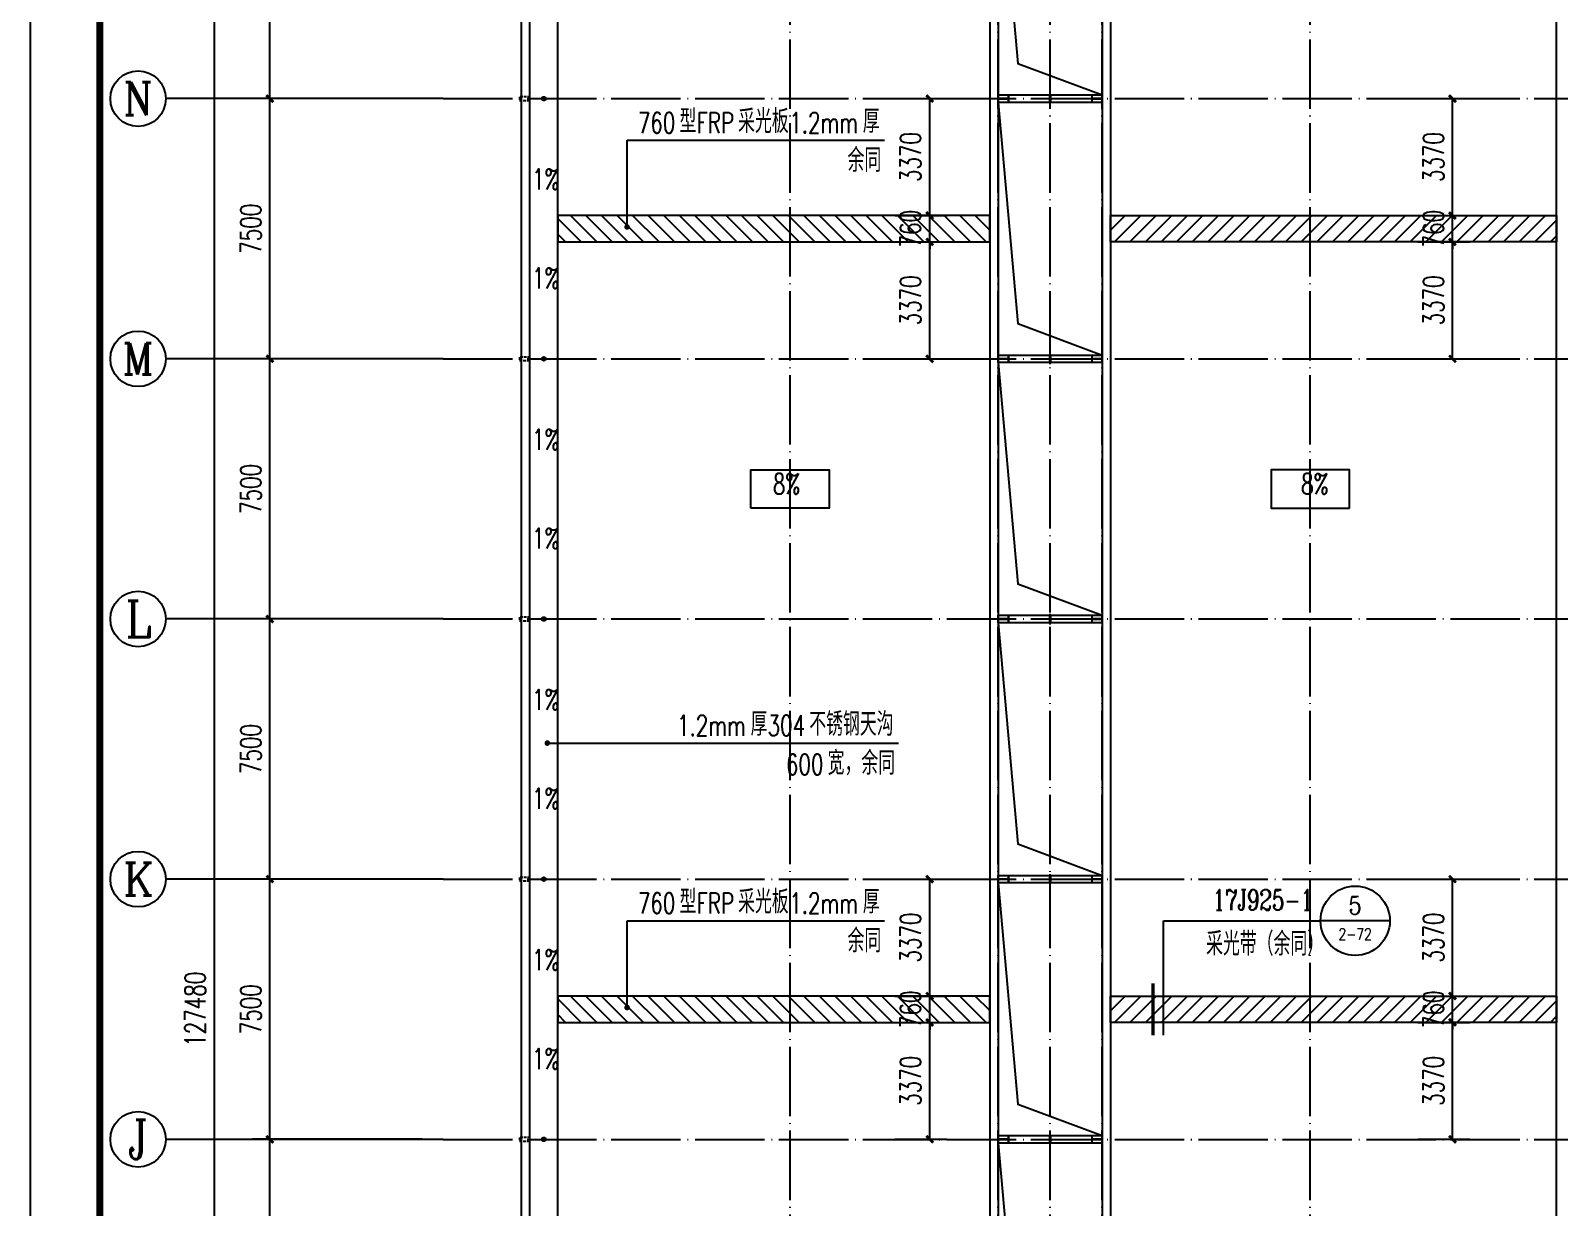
# Model space of a CAD drawing. Extents: x 14095202 to 14511487, y -1430609 to -90420.
# Drawn here: x 14387687 to 14431771, y -707833 to -673908 of the extents above; entities that cross this region are included whole.
import ezdxf
from ezdxf.enums import TextEntityAlignment as Align

# ---------------------------------------------------------------- set-up
doc = ezdxf.new("R2010")
doc.units = 0
doc.header["$LTSCALE"] = 1000
doc.header["$MEASUREMENT"] = 0
doc.linetypes.add('DASH', pattern=[0.35, 0.25, -0.1])
doc.linetypes.add('DOTE', pattern=[2.42, 2, -0.2, 0.02, -0.2])
for name, color, linetype in [('AXIS', 3, 'Continuous'), ('AXIS_TEXT', 7, 'Continuous'), ('COLUMN', 2, 'Continuous'), ('DIM_IDEN', 3, 'Continuous'), ('DIM_LEAD', 3, 'Continuous'), ('DIM_SYMB', 3, 'Continuous'), ('DOTE', 1, 'DOTE'), ('PUB_DIM', 3, 'Continuous'), ('PUB_TEXT', 7, 'Continuous'), ('TK', 4, 'Continuous'), ('WALL-PARAPET', 6, 'Continuous'), ('采光带', 4, 'Continuous'), ('雨水管', 4, 'Continuous')]:
    doc.layers.add(name, color=color, linetype=linetype)
doc.styles.add('_TCH_AXIS', font='COMPLEX', dxfattribs={"bigfont": 'GBCBIG'})
doc.styles.add('_TCH_DIM', font='SIMPLEX', dxfattribs={"bigfont": 'GBCBIG'})
doc.styles.add('_TCH_DIM_T3', font='SIMPLEX', dxfattribs={"width": 0.705882, "bigfont": 'GBCBIG'})
doc.styles.add('_TCH_LABEL', font='COMPLEX', dxfattribs={"bigfont": 'GBCBIG'})
doc.styles.add('COMPLEX', font='COMPLEX')
doc.dimstyles.new('_TCH_ARCH&&200', dxfattribs={"dimtxt": 595, "dimasz": 200, "dimexe": 500, "dimexo": 600, "dimgap": 252.5, "dimtad": 1, "dimdec": 0, "dimzin": 0, "dimdsep": 46, "dimtxsty": '_TCH_DIM_T3', "dimblk": 'ARCHTICK', "dimcen": 0.09, "dimclrt": 7, "dimazin": 2, "dimtfac": 1, "dimtdec": 0, "dimtix": 1, "dimtmove": 2, "dimatfit": 3, "dimfxl": 0, "dimtolj": 1, "dimtzin": 0, "dimarcsym": 0})

# ---------------------------------------------------------------- blocks, each defined once
blk = doc.blocks.new('A$C0FCD69EC')
at = {"layer": 'COLUMN'}
blk.add_hatch(color=256, dxfattribs=at).paths.add_polyline_path([(300, 180), (294, 180), (294, 94), (6, 94), (6, 180), (0, 180), (0, 0), (6, 0), (6, 86), (294, 86), (294, 0), (300, 0)])
blk.add_lwpolyline([(300, 0), (294, 0), (294, 86), (6, 86), (6, 0), (0, 0), (0, 180), (6, 180), (6, 94), (294, 94), (294, 180), (300, 180)], close=True, dxfattribs=at)
blk = doc.blocks.new('A$C22C4548D')
blk.add_line((0, 10), (300, 10))
blk.add_lwpolyline([(30, 20), (270, 20), (270, 0), (30, 0)], close=True)
blk = doc.blocks.new('GeYuanFrame_80008245', base_point=(20.09, 4.53))
at = {"layer": 'TK'}
blk.add_lwpolyline([(20.09, 4.53), (20.09, 598.53), (1071.09, 598.53), (1071.09, 4.53)], close=True, dxfattribs=at)
at = {"layer": 'TK', "const_width": 1}
blk.add_lwpolyline([(45.09, 588.53), (1061.09, 588.53), (1061.09, 14.53), (45.09, 14.53)], close=True, dxfattribs=at)
blk = doc.blocks.new('_AXISO')
blk.add_circle((0, 0), 0.5)
at = {"layer": 'AXIS_TEXT', "style": 'COMPLEX', "width": 1.041667}
blk.add_attdef('A', text='', height=0.56, dxfattribs=at).set_placement((-0.25, -0.28), (0.25, -0.28), align=Align.FIT)
blk = doc.blocks.new('_ArchTick')
at = {"color": 0, "linetype": 'ByBlock', "const_width": 0.4}
blk.add_lwpolyline([(-0.5, -0.5), (0.5, 0.5)], dxfattribs=at)
blk = doc.blocks.new('*D292')
at = {"layer": 'AXIS', "color": 0, "lineweight": -2}
for p, q in [((14398987, -638380), (14392487, -638380)), ((14392987, -765860), (14392987, -638380)), ((14398987, -765860), (14392487, -765860))]:
    blk.add_line(p, q, dxfattribs=at)
at = {"layer": 'Defpoints', "color": 0}
for p in [(14392987, -638380), (14399587, -638380), (14399587, -765860)]:
    blk.add_point(p, dxfattribs=at)
at = {"layer": 'AXIS', "color": 0, "lineweight": -2, "xscale": 200, "yscale": 200, "zscale": 200}
for p, rotation in [((14392987, -638380), 90), ((14392987, -765860), 270)]:
    blk.add_blockref('_ArchTick', p, dxfattribs=dict(at, rotation=rotation))
at = {"layer": 'AXIS', "color": 7, "insert": (14392437, -702120), "char_height": 595, "attachment_point": 5, "rotation": 90, "style": '_TCH_DIM_T3'}
blk.add_mtext('\\A1;127480', dxfattribs=at)
blk = doc.blocks.new('*D301')
at = {"layer": 'AXIS', "color": 0, "lineweight": -2}
for p, q in [((14398987, -705870), (14394087, -705870)), ((14394587, -713370), (14394587, -705870)), ((14398987, -713370), (14394087, -713370))]:
    blk.add_line(p, q, dxfattribs=at)
at = {"layer": 'Defpoints', "color": 0}
for p in [(14394587, -705870), (14399587, -705870), (14399587, -713370)]:
    blk.add_point(p, dxfattribs=at)
at = {"layer": 'AXIS', "color": 0, "lineweight": -2, "xscale": 200, "yscale": 200, "zscale": 200}
for p, rotation in [((14394587, -705870), 90), ((14394587, -713370), 270)]:
    blk.add_blockref('_ArchTick', p, dxfattribs=dict(at, rotation=rotation))
at = {"layer": 'AXIS', "color": 7, "insert": (14394037, -709620), "char_height": 595, "attachment_point": 5, "rotation": 90, "style": '_TCH_DIM_T3'}
blk.add_mtext('\\A1;7500', dxfattribs=at)
blk = doc.blocks.new('*D302')
at = {"layer": 'AXIS', "color": 0, "lineweight": -2}
for p, q in [((14398987, -698370), (14394087, -698370)), ((14394587, -705870), (14394587, -698370)), ((14398987, -705870), (14394087, -705870))]:
    blk.add_line(p, q, dxfattribs=at)
at = {"layer": 'Defpoints', "color": 0}
for p in [(14394587, -698370), (14399587, -698370), (14399587, -705870)]:
    blk.add_point(p, dxfattribs=at)
at = {"layer": 'AXIS', "color": 0, "lineweight": -2, "xscale": 200, "yscale": 200, "zscale": 200}
for p, rotation in [((14394587, -698370), 90), ((14394587, -705870), 270)]:
    blk.add_blockref('_ArchTick', p, dxfattribs=dict(at, rotation=rotation))
at = {"layer": 'AXIS', "color": 7, "insert": (14394037, -702120), "char_height": 595, "attachment_point": 5, "rotation": 90, "style": '_TCH_DIM_T3'}
blk.add_mtext('\\A1;7500', dxfattribs=at)
blk = doc.blocks.new('*D303')
at = {"layer": 'AXIS', "color": 0, "lineweight": -2}
for p, q in [((14398987, -690870), (14394087, -690870)), ((14394587, -698370), (14394587, -690870)), ((14398987, -698370), (14394087, -698370))]:
    blk.add_line(p, q, dxfattribs=at)
at = {"layer": 'Defpoints', "color": 0}
for p in [(14394587, -690870), (14399587, -690870), (14399587, -698370)]:
    blk.add_point(p, dxfattribs=at)
at = {"layer": 'AXIS', "color": 0, "lineweight": -2, "xscale": 200, "yscale": 200, "zscale": 200}
for p, rotation in [((14394587, -690870), 90), ((14394587, -698370), 270)]:
    blk.add_blockref('_ArchTick', p, dxfattribs=dict(at, rotation=rotation))
at = {"layer": 'AXIS', "color": 7, "insert": (14394037, -694620), "char_height": 595, "attachment_point": 5, "rotation": 90, "style": '_TCH_DIM_T3'}
blk.add_mtext('\\A1;7500', dxfattribs=at)
blk = doc.blocks.new('*D304')
at = {"layer": 'AXIS', "color": 0, "lineweight": -2}
for p, q in [((14398987, -683370), (14394087, -683370)), ((14394587, -690870), (14394587, -683370)), ((14398987, -690870), (14394087, -690870))]:
    blk.add_line(p, q, dxfattribs=at)
at = {"layer": 'Defpoints', "color": 0}
for p in [(14394587, -683370), (14399587, -683370), (14399587, -690870)]:
    blk.add_point(p, dxfattribs=at)
at = {"layer": 'AXIS', "color": 0, "lineweight": -2, "xscale": 200, "yscale": 200, "zscale": 200}
for p, rotation in [((14394587, -683370), 90), ((14394587, -690870), 270)]:
    blk.add_blockref('_ArchTick', p, dxfattribs=dict(at, rotation=rotation))
at = {"layer": 'AXIS', "color": 7, "insert": (14394037, -687120), "char_height": 595, "attachment_point": 5, "rotation": 90, "style": '_TCH_DIM_T3'}
blk.add_mtext('\\A1;7500', dxfattribs=at)
blk = doc.blocks.new('*D305')
at = {"layer": 'AXIS', "color": 0, "lineweight": -2}
for p, q in [((14398987, -675870), (14394087, -675870)), ((14394587, -683370), (14394587, -675870)), ((14398987, -683370), (14394087, -683370))]:
    blk.add_line(p, q, dxfattribs=at)
at = {"layer": 'Defpoints', "color": 0}
for p in [(14394587, -675870), (14399587, -675870), (14399587, -683370)]:
    blk.add_point(p, dxfattribs=at)
at = {"layer": 'AXIS', "color": 0, "lineweight": -2, "xscale": 200, "yscale": 200, "zscale": 200}
for p, rotation in [((14394587, -675870), 90), ((14394587, -683370), 270)]:
    blk.add_blockref('_ArchTick', p, dxfattribs=dict(at, rotation=rotation))
at = {"layer": 'AXIS', "color": 7, "insert": (14394037, -679620), "char_height": 595, "attachment_point": 5, "rotation": 90, "style": '_TCH_DIM_T3'}
blk.add_mtext('\\A1;7500', dxfattribs=at)
blk = doc.blocks.new('*D306')
at = {"layer": 'AXIS', "color": 0, "lineweight": -2}
for p, q in [((14398987, -668370), (14394087, -668370)), ((14394587, -675870), (14394587, -668370)), ((14398987, -675870), (14394087, -675870))]:
    blk.add_line(p, q, dxfattribs=at)
at = {"layer": 'Defpoints', "color": 0}
for p in [(14394587, -668370), (14399587, -668370), (14399587, -675870)]:
    blk.add_point(p, dxfattribs=at)
at = {"layer": 'AXIS', "color": 0, "lineweight": -2, "xscale": 200, "yscale": 200, "zscale": 200}
for p, rotation in [((14394587, -668370), 90), ((14394587, -675870), 270)]:
    blk.add_blockref('_ArchTick', p, dxfattribs=dict(at, rotation=rotation))
at = {"layer": 'AXIS', "color": 7, "insert": (14394037, -672120), "char_height": 595, "attachment_point": 5, "rotation": 90, "style": '_TCH_DIM_T3'}
blk.add_mtext('\\A1;7500', dxfattribs=at)
blk = doc.blocks.new('*D643')
at = {"layer": 'Defpoints', "color": 0}
for p in [(14427087, -698370), (14428687, -698370), (14427087, -701740)]:
    blk.add_point(p, dxfattribs=at)
at = {"layer": 'PUB_DIM', "color": 0, "lineweight": -2}
for p, q in [((14427687, -698370), (14429187, -698370)), ((14428687, -701740), (14428687, -698370)), ((14427687, -701740), (14429187, -701740))]:
    blk.add_line(p, q, dxfattribs=at)
at = {"layer": 'PUB_DIM', "color": 0, "lineweight": -2, "xscale": 200, "yscale": 200, "zscale": 200}
for p, rotation in [((14428687, -698370), 90), ((14428687, -701740), 270)]:
    blk.add_blockref('_ArchTick', p, dxfattribs=dict(at, rotation=rotation))
at = {"layer": 'PUB_DIM', "color": 7, "insert": (14428137, -700055), "char_height": 595, "attachment_point": 5, "rotation": 90, "style": '_TCH_DIM_T3'}
blk.add_mtext('\\A1;3370', dxfattribs=at)
blk = doc.blocks.new('*D644')
at = {"layer": 'Defpoints', "color": 0}
for p in [(14427087, -701740), (14428687, -701740), (14427087, -702500)]:
    blk.add_point(p, dxfattribs=at)
at = {"layer": 'PUB_DIM', "color": 0, "lineweight": -2}
for p, q in [((14427687, -701740), (14429187, -701740)), ((14428687, -701740), (14428687, -701540)), ((14428687, -702500), (14428687, -701740)), ((14427687, -702500), (14429187, -702500)), ((14428687, -702500), (14428687, -702700))]:
    blk.add_line(p, q, dxfattribs=at)
at = {"layer": 'PUB_DIM', "color": 0, "lineweight": -2, "xscale": 200, "yscale": 200, "zscale": 200}
for p, rotation in [((14428687, -701740), 270), ((14428687, -702500), 90)]:
    blk.add_blockref('_ArchTick', p, dxfattribs=dict(at, rotation=rotation))
at = {"layer": 'PUB_DIM', "color": 7, "insert": (14428137, -702120), "char_height": 595, "attachment_point": 5, "rotation": 90, "style": '_TCH_DIM_T3'}
blk.add_mtext('\\A1;760', dxfattribs=at)
blk = doc.blocks.new('*D645')
at = {"layer": 'Defpoints', "color": 0}
for p in [(14427087, -702500), (14428687, -702500), (14427087, -705870)]:
    blk.add_point(p, dxfattribs=at)
at = {"layer": 'PUB_DIM', "color": 0, "lineweight": -2}
for p, q in [((14427687, -702500), (14429187, -702500)), ((14428687, -705870), (14428687, -702500)), ((14427687, -705870), (14429187, -705870))]:
    blk.add_line(p, q, dxfattribs=at)
at = {"layer": 'PUB_DIM', "color": 0, "lineweight": -2, "xscale": 200, "yscale": 200, "zscale": 200}
for p, rotation in [((14428687, -702500), 90), ((14428687, -705870), 270)]:
    blk.add_blockref('_ArchTick', p, dxfattribs=dict(at, rotation=rotation))
at = {"layer": 'PUB_DIM', "color": 7, "insert": (14428137, -704185), "char_height": 595, "attachment_point": 5, "rotation": 90, "style": '_TCH_DIM_T3'}
blk.add_mtext('\\A1;3370', dxfattribs=at)
blk = doc.blocks.new('*D646')
at = {"layer": 'Defpoints', "color": 0}
for p in [(14427087, -675870), (14428687, -675870), (14427087, -679240)]:
    blk.add_point(p, dxfattribs=at)
at = {"layer": 'PUB_DIM', "color": 0, "lineweight": -2}
for p, q in [((14427687, -675870), (14429187, -675870)), ((14428687, -679240), (14428687, -675870)), ((14427687, -679240), (14429187, -679240))]:
    blk.add_line(p, q, dxfattribs=at)
at = {"layer": 'PUB_DIM', "color": 0, "lineweight": -2, "xscale": 200, "yscale": 200, "zscale": 200}
for p, rotation in [((14428687, -675870), 90), ((14428687, -679240), 270)]:
    blk.add_blockref('_ArchTick', p, dxfattribs=dict(at, rotation=rotation))
at = {"layer": 'PUB_DIM', "color": 7, "insert": (14428137, -677555), "char_height": 595, "attachment_point": 5, "rotation": 90, "style": '_TCH_DIM_T3'}
blk.add_mtext('\\A1;3370', dxfattribs=at)
blk = doc.blocks.new('*D647')
at = {"layer": 'Defpoints', "color": 0}
for p in [(14427087, -679240), (14428687, -679240), (14427087, -680000)]:
    blk.add_point(p, dxfattribs=at)
at = {"layer": 'PUB_DIM', "color": 0, "lineweight": -2}
for p, q in [((14427687, -679240), (14429187, -679240)), ((14428687, -679240), (14428687, -679040)), ((14428687, -680000), (14428687, -679240)), ((14427687, -680000), (14429187, -680000)), ((14428687, -680000), (14428687, -680200))]:
    blk.add_line(p, q, dxfattribs=at)
at = {"layer": 'PUB_DIM', "color": 0, "lineweight": -2, "xscale": 200, "yscale": 200, "zscale": 200}
for p, rotation in [((14428687, -679240), 270), ((14428687, -680000), 90)]:
    blk.add_blockref('_ArchTick', p, dxfattribs=dict(at, rotation=rotation))
at = {"layer": 'PUB_DIM', "color": 7, "insert": (14428137, -679620), "char_height": 595, "attachment_point": 5, "rotation": 90, "style": '_TCH_DIM_T3'}
blk.add_mtext('\\A1;760', dxfattribs=at)
blk = doc.blocks.new('*D648')
at = {"layer": 'Defpoints', "color": 0}
for p in [(14427087, -680000), (14428687, -680000), (14427087, -683370)]:
    blk.add_point(p, dxfattribs=at)
at = {"layer": 'PUB_DIM', "color": 0, "lineweight": -2}
for p, q in [((14427687, -680000), (14429187, -680000)), ((14428687, -683370), (14428687, -680000)), ((14427687, -683370), (14429187, -683370))]:
    blk.add_line(p, q, dxfattribs=at)
at = {"layer": 'PUB_DIM', "color": 0, "lineweight": -2, "xscale": 200, "yscale": 200, "zscale": 200}
for p, rotation in [((14428687, -680000), 90), ((14428687, -683370), 270)]:
    blk.add_blockref('_ArchTick', p, dxfattribs=dict(at, rotation=rotation))
at = {"layer": 'PUB_DIM', "color": 7, "insert": (14428137, -681685), "char_height": 595, "attachment_point": 5, "rotation": 90, "style": '_TCH_DIM_T3'}
blk.add_mtext('\\A1;3370', dxfattribs=at)
blk = doc.blocks.new('*D1005')
at = {"layer": 'Defpoints', "color": 0}
for p in [(14412013, -698370), (14413613, -698370), (14412013, -701740)]:
    blk.add_point(p, dxfattribs=at)
at = {"layer": 'PUB_DIM', "color": 0, "lineweight": -2}
for p, q in [((14412613, -698370), (14414113, -698370)), ((14413613, -701740), (14413613, -698370)), ((14412613, -701740), (14414113, -701740))]:
    blk.add_line(p, q, dxfattribs=at)
at = {"layer": 'PUB_DIM', "color": 0, "lineweight": -2, "xscale": 200, "yscale": 200, "zscale": 200}
for p, rotation in [((14413613, -698370), 90), ((14413613, -701740), 270)]:
    blk.add_blockref('_ArchTick', p, dxfattribs=dict(at, rotation=rotation))
at = {"layer": 'PUB_DIM', "color": 7, "insert": (14413063, -700055), "char_height": 595, "attachment_point": 5, "rotation": 90, "style": '_TCH_DIM_T3'}
blk.add_mtext('\\A1;3370', dxfattribs=at)
blk = doc.blocks.new('*D1006')
at = {"layer": 'Defpoints', "color": 0}
for p in [(14412013, -701740), (14413613, -701740), (14412013, -702500)]:
    blk.add_point(p, dxfattribs=at)
at = {"layer": 'PUB_DIM', "color": 0, "lineweight": -2}
for p, q in [((14412613, -701740), (14414113, -701740)), ((14413613, -701740), (14413613, -701540)), ((14413613, -702500), (14413613, -701740)), ((14412613, -702500), (14414113, -702500)), ((14413613, -702500), (14413613, -702700))]:
    blk.add_line(p, q, dxfattribs=at)
at = {"layer": 'PUB_DIM', "color": 0, "lineweight": -2, "xscale": 200, "yscale": 200, "zscale": 200}
for p, rotation in [((14413613, -701740), 270), ((14413613, -702500), 90)]:
    blk.add_blockref('_ArchTick', p, dxfattribs=dict(at, rotation=rotation))
at = {"layer": 'PUB_DIM', "color": 7, "insert": (14413063, -702120), "char_height": 595, "attachment_point": 5, "rotation": 90, "style": '_TCH_DIM_T3'}
blk.add_mtext('\\A1;760', dxfattribs=at)
blk = doc.blocks.new('*D1007')
at = {"layer": 'Defpoints', "color": 0}
for p in [(14412013, -702500), (14413613, -702500), (14412013, -705870)]:
    blk.add_point(p, dxfattribs=at)
at = {"layer": 'PUB_DIM', "color": 0, "lineweight": -2}
for p, q in [((14412613, -702500), (14414113, -702500)), ((14413613, -705870), (14413613, -702500)), ((14412613, -705870), (14414113, -705870))]:
    blk.add_line(p, q, dxfattribs=at)
at = {"layer": 'PUB_DIM', "color": 0, "lineweight": -2, "xscale": 200, "yscale": 200, "zscale": 200}
for p, rotation in [((14413613, -702500), 90), ((14413613, -705870), 270)]:
    blk.add_blockref('_ArchTick', p, dxfattribs=dict(at, rotation=rotation))
at = {"layer": 'PUB_DIM', "color": 7, "insert": (14413063, -704185), "char_height": 595, "attachment_point": 5, "rotation": 90, "style": '_TCH_DIM_T3'}
blk.add_mtext('\\A1;3370', dxfattribs=at)
blk = doc.blocks.new('*D1008')
at = {"layer": 'Defpoints', "color": 0}
for p in [(14412013, -675870), (14413613, -675870), (14412013, -679240)]:
    blk.add_point(p, dxfattribs=at)
at = {"layer": 'PUB_DIM', "color": 0, "lineweight": -2}
for p, q in [((14412613, -675870), (14414113, -675870)), ((14413613, -679240), (14413613, -675870)), ((14412613, -679240), (14414113, -679240))]:
    blk.add_line(p, q, dxfattribs=at)
at = {"layer": 'PUB_DIM', "color": 0, "lineweight": -2, "xscale": 200, "yscale": 200, "zscale": 200}
for p, rotation in [((14413613, -675870), 90), ((14413613, -679240), 270)]:
    blk.add_blockref('_ArchTick', p, dxfattribs=dict(at, rotation=rotation))
at = {"layer": 'PUB_DIM', "color": 7, "insert": (14413063, -677555), "char_height": 595, "attachment_point": 5, "rotation": 90, "style": '_TCH_DIM_T3'}
blk.add_mtext('\\A1;3370', dxfattribs=at)
blk = doc.blocks.new('*D1009')
at = {"layer": 'Defpoints', "color": 0}
for p in [(14412013, -679240), (14413613, -679240), (14412013, -680000)]:
    blk.add_point(p, dxfattribs=at)
at = {"layer": 'PUB_DIM', "color": 0, "lineweight": -2}
for p, q in [((14412613, -679240), (14414113, -679240)), ((14413613, -679240), (14413613, -679040)), ((14413613, -680000), (14413613, -679240)), ((14412613, -680000), (14414113, -680000)), ((14413613, -680000), (14413613, -680200))]:
    blk.add_line(p, q, dxfattribs=at)
at = {"layer": 'PUB_DIM', "color": 0, "lineweight": -2, "xscale": 200, "yscale": 200, "zscale": 200}
for p, rotation in [((14413613, -679240), 270), ((14413613, -680000), 90)]:
    blk.add_blockref('_ArchTick', p, dxfattribs=dict(at, rotation=rotation))
at = {"layer": 'PUB_DIM', "color": 7, "insert": (14413063, -679620), "char_height": 595, "attachment_point": 5, "rotation": 90, "style": '_TCH_DIM_T3'}
blk.add_mtext('\\A1;760', dxfattribs=at)
blk = doc.blocks.new('*D1010')
at = {"layer": 'Defpoints', "color": 0}
for p in [(14412013, -680000), (14413613, -680000), (14412013, -683370)]:
    blk.add_point(p, dxfattribs=at)
at = {"layer": 'PUB_DIM', "color": 0, "lineweight": -2}
for p, q in [((14412613, -680000), (14414113, -680000)), ((14413613, -683370), (14413613, -680000)), ((14412613, -683370), (14414113, -683370))]:
    blk.add_line(p, q, dxfattribs=at)
at = {"layer": 'PUB_DIM', "color": 0, "lineweight": -2, "xscale": 200, "yscale": 200, "zscale": 200}
for p, rotation in [((14413613, -680000), 90), ((14413613, -683370), 270)]:
    blk.add_blockref('_ArchTick', p, dxfattribs=dict(at, rotation=rotation))
at = {"layer": 'PUB_DIM', "color": 7, "insert": (14413063, -681685), "char_height": 595, "attachment_point": 5, "rotation": 90, "style": '_TCH_DIM_T3'}
blk.add_mtext('\\A1;3370', dxfattribs=at)

msp = doc.modelspace()

# ---------------------------------------------------------------- hatches: boundary and pattern name
at = {"layer": '采光带'}
h = msp.add_hatch(dxfattribs=at)
h.set_pattern_fill('ANSI31', color=250, scale=200, angle=-90, style=0)
h.set_pattern_definition([(315, (14635882.27, 8366978.5), (224.506403, 224.506403), [])])
h.paths.add_polyline_path([(14402886.9, -680000.3), (14415346.9, -680000.3), (14415346.9, -679240.3), (14402886.9, -679240.3)])
h = msp.add_hatch(dxfattribs=at)
h.set_pattern_fill('ANSI31', color=250, scale=200, angle=-90, style=0)
h.set_pattern_definition([(225, (14198291.43, 8366978.5), (-224.506403, 224.506403), [])])
h.paths.add_polyline_path([(14431686.9, -680000.3), (14418826.9, -680000.3), (14418826.9, -679240.3), (14431686.9, -679240.3)])
h = msp.add_hatch(dxfattribs=at)
h.set_pattern_fill('ANSI31', color=250, scale=200, angle=-90, style=0)
h.set_pattern_definition([(315, (14635882.27, 8344478.5), (224.506403, 224.506403), [])])
h.paths.add_polyline_path([(14402886.9, -702500.3), (14415346.9, -702500.3), (14415346.9, -701740.3), (14402886.9, -701740.3)])
h = msp.add_hatch(dxfattribs=at)
h.set_pattern_fill('ANSI31', color=250, scale=200, angle=-90, style=0)
h.set_pattern_definition([(225, (14198291.43, 8344478.5), (-224.506403, 224.506403), [])])
h.paths.add_polyline_path([(14431686.9, -702500.3), (14418826.9, -702500.3), (14418826.9, -701740.3), (14431686.9, -701740.3)])

# ---------------------------------------------------------------- linework, layer by layer
at = {"ltscale": 0.5}
for p, q in [((14402886.9, -765620.3), (14402886.9, -638620.3)), ((14431686.9, -765620.3), (14431686.9, -638620.3))]:
    msp.add_line(p, q, dxfattribs=at)
for points in [[(14401846.9, -638380.3), (14492326.9, -638380.3), (14492326.9, -765860.3), (14401846.9, -765860.3)], [(14402086.9, -638620.3), (14492086.9, -638620.3), (14492086.9, -765620.3), (14402086.9, -765620.3)], [(14418586.9, -675980.3), (14415586.9, -675980.3), (14415586.9, -675760.3), (14418586.9, -675760.3)], [(14418586.9, -683480.3), (14415586.9, -683480.3), (14415586.9, -683260.3), (14418586.9, -683260.3)], [(14408458.3, -687674.3), (14408458.3, -686566.4), (14410715.4, -686566.4), (14410715.4, -687674.3)], [(14425715.4, -687674.3), (14425715.4, -686566.4), (14423458.3, -686566.4), (14423458.3, -687674.3)], [(14418586.9, -690980.3), (14415586.9, -690980.3), (14415586.9, -690760.3), (14418586.9, -690760.3)], [(14418586.9, -698480.3), (14415586.9, -698480.3), (14415586.9, -698260.3), (14418586.9, -698260.3)], [(14418586.9, -705980.3), (14415586.9, -705980.3), (14415586.9, -705760.3), (14418586.9, -705760.3)]]:
    msp.add_lwpolyline(points, close=True)
for points in [[(14415586.9, -668480.3), (14416157.5, -674854.4), (14418586.9, -675760.3)], [(14415586.9, -675980.3), (14416157.5, -682354.4), (14418586.9, -683260.3)], [(14415586.9, -683480.3), (14416157.5, -689854.4), (14418586.9, -690760.3)], [(14415586.9, -690980.3), (14416157.5, -697354.4), (14418586.9, -698260.3)], [(14415586.9, -698480.3), (14416157.5, -704854.4), (14418586.9, -705760.3)], [(14415586.9, -705980.3), (14416157.5, -712354.4), (14418586.9, -713260.3)]]:
    msp.add_lwpolyline(points)
at = {"linetype": 'DASH', "ltscale": 0.3}
for points in [[(14402086.9, -675920.3), (14402086.9, -675820.3), (14401786.9, -675820.3), (14401786.9, -675920.3)], [(14402086.9, -683420.3), (14402086.9, -683320.3), (14401786.9, -683320.3), (14401786.9, -683420.3)], [(14402086.9, -690920.3), (14402086.9, -690820.3), (14401786.9, -690820.3), (14401786.9, -690920.3)], [(14402086.9, -698420.3), (14402086.9, -698320.3), (14401786.9, -698320.3), (14401786.9, -698420.3)], [(14402086.9, -705920.3), (14402086.9, -705820.3), (14401786.9, -705820.3), (14401786.9, -705920.3)]]:
    msp.add_lwpolyline(points, close=True, dxfattribs=at)
at = {"layer": 'AXIS'}
for p, q in [((14399586.9, -675870.3), (14391586.9, -675870.3)), ((14399586.9, -683370.3), (14391586.9, -683370.3)), ((14399586.9, -690870.3), (14391586.9, -690870.3)), ((14399586.9, -698370.3), (14391586.9, -698370.3)), ((14399586.9, -705870.3), (14391586.9, -705870.3))]:
    msp.add_line(p, q, dxfattribs=at)
at = {"layer": 'DIM_IDEN'}
for p, q in [((14420354.1, -699570.3), (14424881.3, -699570.3)), ((14420354.1, -702870.3), (14420354.1, -699570.3)), ((14426881.3, -699570.3), (14424881.3, -699570.3))]:
    msp.add_line(p, q, dxfattribs=at)
at = {"layer": 'DIM_IDEN', "const_width": 100}
msp.add_lwpolyline([(14420054.1, -702870.3), (14420054.1, -701370.3)], dxfattribs=at)
at = {"layer": 'DIM_IDEN'}
msp.add_circle((14425881.3, -699570.3), 1000, dxfattribs=at)
at = {"layer": 'DIM_LEAD'}
for p, q in [((14404886.9, -679570.3), (14404886.9, -677070.3)), ((14404886.9, -677070.3), (14412310.3, -677070.3)), ((14402586.9, -694448.6), (14405286.9, -694448.6)), ((14405286.9, -694448.6), (14412710.3, -694448.6)), ((14404886.9, -702070.3), (14404886.9, -699570.3)), ((14404886.9, -699570.3), (14412310.3, -699570.3))]:
    msp.add_line(p, q, dxfattribs=at)
at = {"layer": 'DIM_LEAD', "const_width": 80}
for points in [[(14404886.9, -679610.3, 1), (14404886.9, -679530.3, 1)], [(14402546.9, -694448.6, 1), (14402626.9, -694448.6, 1)], [(14404886.9, -702110.3, 1), (14404886.9, -702030.3, 1)]]:
    msp.add_lwpolyline(points, format="xyb", close=True, dxfattribs=at)
at = {"layer": 'DIM_SYMB'}
for points in [[(14402486.9, -674052.8, 0, 0, 0), (14402486.9, -674967.7, 160, 0, 0), (14402486.9, -675567.7, 0, 0, 0)], [(14402486.9, -677687.9, 0, 0, 0), (14402486.9, -676773, 160, 0, 0), (14402486.9, -676173, 0, 0, 0)], [(14402486.9, -681552.8, 0, 0, 0), (14402486.9, -682467.7, 160, 0, 0), (14402486.9, -683067.7, 0, 0, 0)], [(14402486.9, -685187.9, 0, 0, 0), (14402486.9, -684273, 160, 0, 0), (14402486.9, -683673, 0, 0, 0)], [(14402486.9, -689052.8, 0, 0, 0), (14402486.9, -689967.7, 160, 0, 0), (14402486.9, -690567.7, 0, 0, 0)], [(14402486.9, -692687.9, 0, 0, 0), (14402486.9, -691773, 160, 0, 0), (14402486.9, -691173, 0, 0, 0)], [(14402486.9, -696552.8, 0, 0, 0), (14402486.9, -697467.7, 160, 0, 0), (14402486.9, -698067.7, 0, 0, 0)], [(14402486.9, -700187.9, 0, 0, 0), (14402486.9, -699273, 160, 0, 0), (14402486.9, -698673, 0, 0, 0)], [(14402486.9, -704052.8, 0, 0, 0), (14402486.9, -704967.7, 160, 0, 0), (14402486.9, -705567.7, 0, 0, 0)], [(14402486.9, -707687.9, 0, 0, 0), (14402486.9, -706773, 160, 0, 0), (14402486.9, -706173, 0, 0, 0)]]:
    msp.add_lwpolyline(points, format="xyseb", dxfattribs=at)
at = {"layer": 'DOTE'}
for p, q in [((14402086.9, -768120.3), (14402086.9, -636120.3)), ((14409586.9, -768120.3), (14409586.9, -636120.3)), ((14415586.9, -768120.3), (14415586.9, -636120.3)), ((14417086.9, -768120.3), (14417086.9, -636120.3)), ((14418586.9, -768120.3), (14418586.9, -636120.3)), ((14424586.9, -768120.3), (14424586.9, -636120.3)), ((14399586.9, -675870.3), (14494586.9, -675870.3)), ((14399586.9, -683370.3), (14494586.9, -683370.3)), ((14399586.9, -690870.3), (14494586.9, -690870.3)), ((14399586.9, -698370.3), (14494586.9, -698370.3)), ((14399586.9, -705870.3), (14494586.9, -705870.3))]:
    msp.add_line(p, q, dxfattribs=at)
at = {"layer": 'PUB_DIM'}
for points in [[(14410209.2, -687483.1, 0, 0, 0), (14409334.2, -687483.1, 160, 0, 0), (14408734.2, -687483.1, 0, 0, 0)], [(14423964.5, -687483.1, 0, 0, 0), (14424839.5, -687483.1, 160, 0, 0), (14425439.5, -687483.1, 0, 0, 0)]]:
    msp.add_lwpolyline(points, format="xyseb", dxfattribs=at)
at = {"layer": 'WALL-PARAPET'}
for p, q in [((14415346.9, -645780.3), (14415346.9, -758460.3)), ((14415586.9, -645780.3), (14415586.9, -758460.3)), ((14418586.9, -645780.3), (14418586.9, -758460.3)), ((14418826.9, -645780.3), (14418826.9, -758460.3))]:
    msp.add_line(p, q, dxfattribs=at)
at = {"layer": '采光带', "color": 4}
for points in [[(14402886.9, -680000.3), (14415346.9, -680000.3), (14415346.9, -679240.3), (14402886.9, -679240.3)], [(14431686.9, -680000.3), (14418826.9, -680000.3), (14418826.9, -679240.3), (14431686.9, -679240.3)], [(14402886.9, -702500.3), (14415346.9, -702500.3), (14415346.9, -701740.3), (14402886.9, -701740.3)], [(14431686.9, -702500.3), (14418826.9, -702500.3), (14418826.9, -701740.3), (14431686.9, -701740.3)]]:
    msp.add_lwpolyline(points, close=True, dxfattribs=at)
at = {"layer": '雨水管'}
for centre in [(14402486.9, -675870.3), (14402486.9, -683370.3), (14402486.9, -690870.3), (14402486.9, -698370.3), (14402486.9, -705870.3)]:
    msp.add_circle(centre, 55, dxfattribs=at)

# ---------------------------------------------------------------- block references
at = {"xscale": 200, "yscale": 200, "zscale": 200, "rotation": 270}
msp.add_blockref('GeYuanFrame_80008245', (14387686.9, -602520.3), dxfattribs=at)
at = {"rotation": 90}
for p in [(14417096.9, -676024.4), (14417096.9, -683524.4), (14417096.9, -691024.4), (14417096.9, -698524.4), (14417096.9, -706024.4)]:
    msp.add_blockref('A$C22C4548D', p, dxfattribs=at)
at = {"layer": 'AXIS'}
ref = msp.add_blockref('_AXISO', (14390786.9, -675870.3), dxfattribs=dict(at, xscale=1600, yscale=1600, zscale=1600))
ref.add_attrib('A', 'N', dxfattribs={"layer": 'AXIS_TEXT', "ltscale": 0.5, "height": 949.2, "style": '_TCH_AXIS'}).set_placement((14390357.5, -676344.9), (14391216.2, -676344.9), align=Align.FIT)
ref = msp.add_blockref('_AXISO', (14390786.9, -683370.3), dxfattribs=dict(at, xscale=1600, yscale=1600, zscale=1600))
ref.add_attrib('A', 'M', dxfattribs={"layer": 'AXIS_TEXT', "ltscale": 0.5, "height": 905.1, "style": '_TCH_AXIS'}).set_placement((14390334.3, -683822.9), (14391239.4, -683822.9), align=Align.FIT)
ref = msp.add_blockref('_AXISO', (14390786.9, -690870.3), dxfattribs=dict(at, xscale=1600, yscale=1600, zscale=1600))
ref.add_attrib('A', 'L', dxfattribs={"layer": 'AXIS_TEXT', "ltscale": 0.5, "height": 1041.6, "style": '_TCH_AXIS'}).set_placement((14390414.9, -691391.1), (14391158.8, -691391.1), align=Align.FIT)
ref = msp.add_blockref('_AXISO', (14390786.9, -698370.3), dxfattribs=dict(at, xscale=1600, yscale=1600, zscale=1600))
ref.add_attrib('A', 'K', dxfattribs={"layer": 'AXIS_TEXT', "ltscale": 0.5, "height": 949.2, "style": '_TCH_AXIS'}).set_placement((14390357.5, -698844.9), (14391216.2, -698844.9), align=Align.FIT)
ref = msp.add_blockref('_AXISO', (14390786.9, -705870.3), dxfattribs=dict(at, xscale=1600, yscale=1600, zscale=1600))
ref.add_attrib('A', 'J', dxfattribs={"layer": 'AXIS_TEXT', "ltscale": 0.5, "height": 1133.9, "style": '_TCH_AXIS'}).set_placement((14390489.9, -706437.3), (14391083.8, -706437.3), align=Align.FIT)
at = {"layer": 'COLUMN', "xscale": -1}
for p in [(14415886.9, -675960.3), (14418586.9, -675960.3), (14415886.9, -683460.3), (14418586.9, -683460.3), (14415886.9, -690960.3), (14418586.9, -690960.3), (14415886.9, -698460.3), (14418586.9, -698460.3), (14415886.9, -705960.3), (14418586.9, -705960.3)]:
    msp.add_blockref('A$C0FCD69EC', p, dxfattribs=at)

# ---------------------------------------------------------------- texts
at = {"layer": 'PUB_TEXT'}
for s, height, style, p in [('型', 675.2, '_TCH_DIM', (14406397.3, -676860.3)), ('采光板', 675.18, '_TCH_DIM', (14408088.8, -676860.3)), ('厚', 675.2, '_TCH_DIM', (14411683.3, -676860.3)), ('余同', 675.18, '_TCH_DIM', (14411243.9, -677980.3)), ('厚', 675.2, '_TCH_DIM', (14408448.2, -694238.6)), ('不锈钢天沟', 675.18, '_TCH_DIM', (14410139.7, -694238.6)), ('宽，余同', 675.18, '_TCH_DIM', (14410668.4, -695358.6)), ('型', 675.2, '_TCH_DIM', (14406397.3, -699360.3)), ('采光板', 675.18, '_TCH_DIM', (14408088.8, -699360.3)), ('厚', 675.2, '_TCH_DIM', (14411683.3, -699360.3)), ('余同', 675.18, '_TCH_DIM', (14411243.9, -700480.3)), ('采光带（余同）', 675.18, '_TCH_LABEL', (14421583.1, -700571.8))]:
    msp.add_text(s, height=height, dxfattribs=dict(at, style=style)).set_placement(p)
at = {"layer": 'PUB_TEXT', "width": 0.705882}
for s, style, p in [('760', '_TCH_DIM', (14405197.3, -676860.3)), ('FRP', '_TCH_DIM', (14406888.8, -676860.3)), ('1.2mm', '_TCH_DIM', (14409563.3, -676860.3)), ('1%%%', '_TCH_DIM', (14402146.9, -678492.9)), ('1%%%', '_TCH_DIM', (14402146.9, -681342.8)), ('1%%%', '_TCH_DIM', (14402146.9, -685992.9)), ('8%', '_TCH_DIM', (14409091.7, -687273.1)), ('8%', '_TCH_DIM', (14424322, -687273.1)), ('1%%%', '_TCH_DIM', (14402146.9, -688842.8)), ('1%%%', '_TCH_DIM', (14402146.9, -693492.9)), ('1.2mm', '_TCH_DIM', (14406328.2, -694238.6)), ('304', '_TCH_DIM', (14408939.7, -694238.6)), ('600', '_TCH_DIM', (14409468.4, -695358.6)), ('1%%%', '_TCH_DIM', (14402146.9, -696342.8)), ('17J925-1', '_TCH_LABEL', (14421771.3, -699267.8)), ('760', '_TCH_DIM', (14405197.3, -699360.3)), ('FRP', '_TCH_DIM', (14406888.8, -699360.3)), ('1.2mm', '_TCH_DIM', (14409563.3, -699360.3)), ('1%%%', '_TCH_DIM', (14402146.9, -700992.9)), ('1%%%', '_TCH_DIM', (14402146.9, -703842.8))]:
    msp.add_text(s, height=595, dxfattribs=dict(at, style=style)).set_placement(p)
at = {"layer": 'PUB_TEXT', "style": '_TCH_LABEL'}
for s, height, width, p, p2 in [('5', 517, 1.372981, (14425690.1, -699384.5), (14426072.6, -699384.5)), ('2-72', 325.41, 1.102933, (14425399.8, -700116.2), (14426362.9, -700116.2))]:
    msp.add_text(s, height=height, dxfattribs=dict(at, width=width)).set_placement(p, p2, align=Align.FIT)

# ---------------------------------------------------------------- dimensions: what is measured, and where the dimension line sits
at = {"layer": 'AXIS'}
for p1, p2, distance, text, picture, middle in [((14399586.9, -765860.3), (14399586.9, -638380.3), 6600, '127480', '*D292', (14392436.9, -702120.3)), ((14399586.9, -675870.3), (14399586.9, -668370.3), 5000, '7500', '*D306', (14394036.9, -672120.3)), ((14399586.9, -683370.3), (14399586.9, -675870.3), 5000, '7500', '*D305', (14394036.9, -679620.3)), ((14399586.9, -690870.3), (14399586.9, -683370.3), 5000, '7500', '*D304', (14394036.9, -687120.3)), ((14399586.9, -698370.3), (14399586.9, -690870.3), 5000, '7500', '*D303', (14394036.9, -694620.3)), ((14399586.9, -705870.3), (14399586.9, -698370.3), 5000, '7500', '*D302', (14394036.9, -702120.3)), ((14399586.9, -713370.3), (14399586.9, -705870.3), 5000, '7500', '*D301', (14394036.9, -709620.3))]:
    dim = msp.add_aligned_dim(p1=p1, p2=p2, distance=distance, text=text, dimstyle='_TCH_ARCH&&200', dxfattribs=at)
    dim.commit()
    dim.dimension.update_dxf_attribs({"geometry": picture, "text_midpoint": middle})
at = {"layer": 'PUB_DIM'}
for p1, p2, text, picture, middle in [((14412013.5, -679240.3), (14412013.5, -675870.3), '3370', '*D1008', (14413063.5, -677555.3)), ((14427086.9, -679240.3), (14427086.9, -675870.3), '3370', '*D646', (14428136.9, -677555.3)), ((14412013.5, -680000.3), (14412013.5, -679240.3), '760', '*D1009', (14413063.5, -679620.3)), ((14427086.9, -680000.3), (14427086.9, -679240.3), '760', '*D647', (14428136.9, -679620.3)), ((14412013.5, -683370.3), (14412013.5, -680000.3), '3370', '*D1010', (14413063.5, -681685.3)), ((14427086.9, -683370.3), (14427086.9, -680000.3), '3370', '*D648', (14428136.9, -681685.3)), ((14412013.5, -701740.3), (14412013.5, -698370.3), '3370', '*D1005', (14413063.5, -700055.3)), ((14427086.9, -701740.3), (14427086.9, -698370.3), '3370', '*D643', (14428136.9, -700055.3)), ((14412013.5, -702500.3), (14412013.5, -701740.3), '760', '*D1006', (14413063.5, -702120.3)), ((14427086.9, -702500.3), (14427086.9, -701740.3), '760', '*D644', (14428136.9, -702120.3)), ((14412013.5, -705870.3), (14412013.5, -702500.3), '3370', '*D1007', (14413063.5, -704185.3)), ((14427086.9, -705870.3), (14427086.9, -702500.3), '3370', '*D645', (14428136.9, -704185.3))]:
    dim = msp.add_aligned_dim(p1=p1, p2=p2, distance=-1600, text=text, dimstyle='_TCH_ARCH&&200', dxfattribs=at)
    dim.commit()
    dim.dimension.update_dxf_attribs({"geometry": picture, "text_midpoint": middle})

doc.saveas('drawing.dxf')
